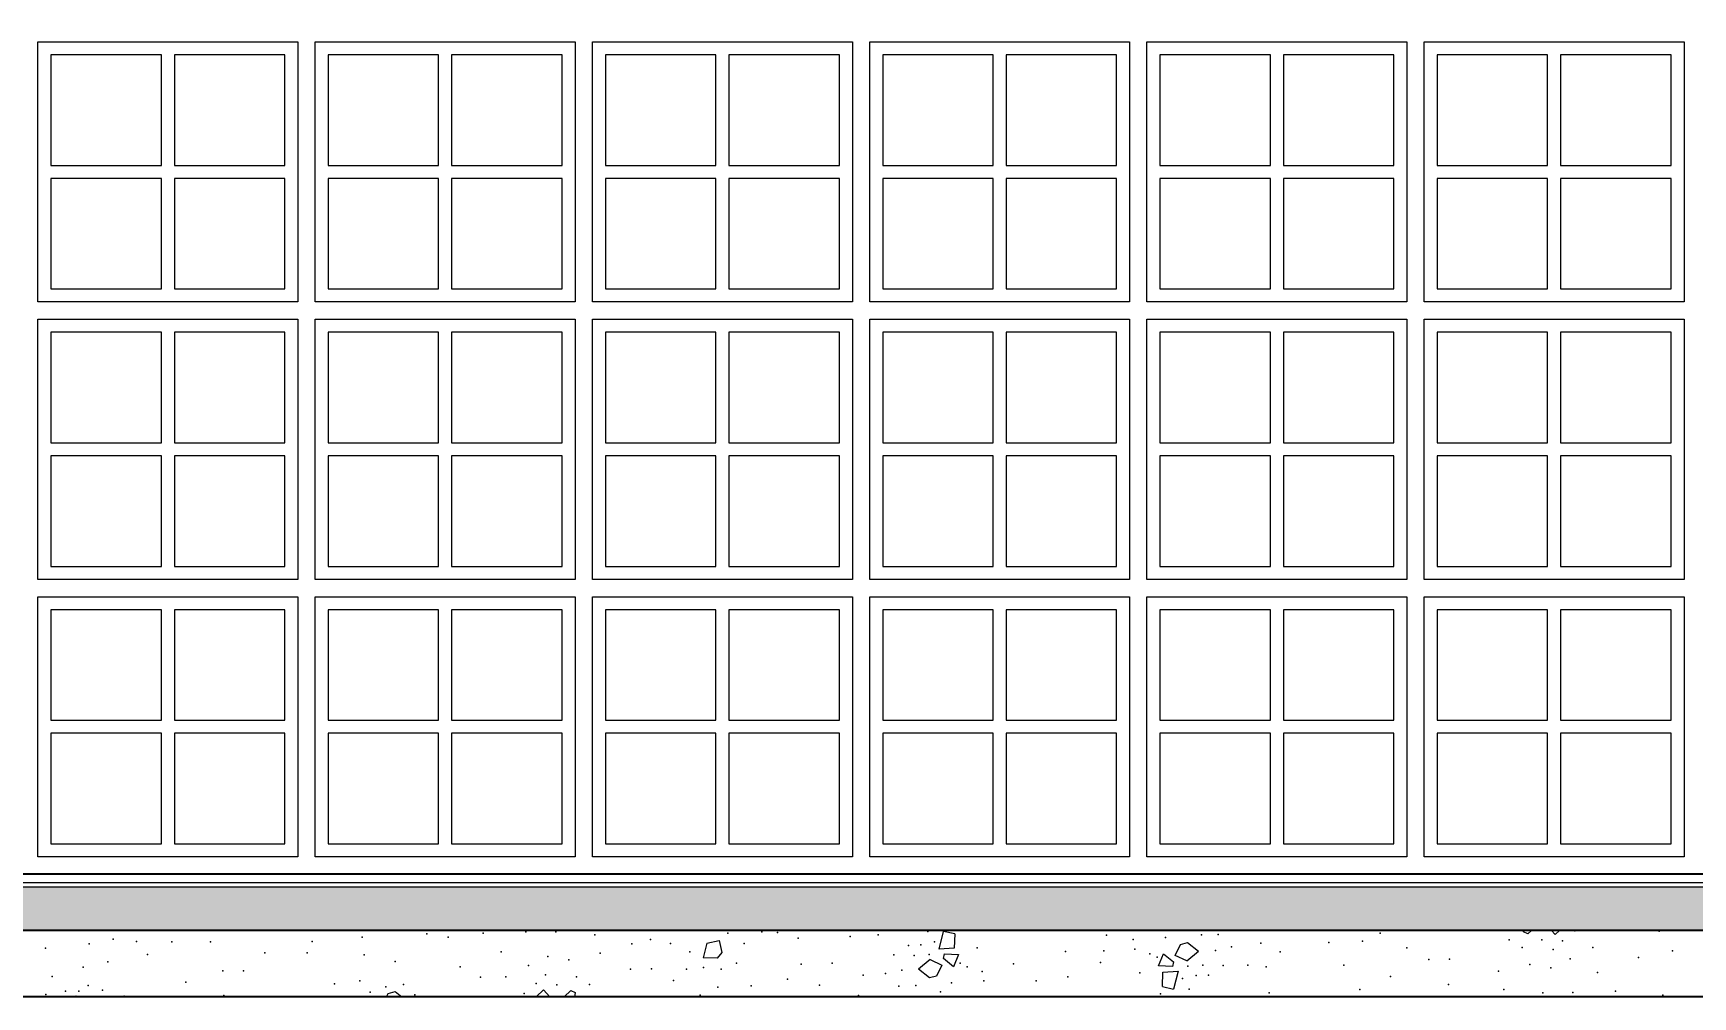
# Model space of a CAD drawing. Header units: metres. Extents: x -77 to 95, y 0 to 9.
# Drawn here: x -11.598 to -9.683, y -0.142 to 0.97 of the extents above; entities that cross this region are included whole.
import ezdxf

# ---------------------------------------------------------------- set-up
doc = ezdxf.new("R2010")
doc.units = ezdxf.units.M
doc.header["$MEASUREMENT"] = 0
doc.layers.add('COTAS EXECUTIVO.EXEC', color=7, linetype='Continuous')
doc.layers.add('LAJES.EST', color=7, linetype='Continuous')
doc.layers.add('COTAS EXECUTIVO.EXEC_Caneta_No__25', color=7, linetype='Continuous', lineweight=13, true_color=0x982312)
doc.layers.add('LAJES.EST_Caneta_No__95', color=7, linetype='Continuous', lineweight=0, true_color=0xaeaeae)
for name, color, linetype, lineweight in [('Janelas Archicad_Caneta_No__3', 7, 'Continuous', 25), ('Janelas Archicad_Caneta_No__43', 44, 'Continuous', 0), ('LAJES.EST_Caneta_No__241', 7, 'Continuous', 13), ('LAJES.EST_Caneta_No__3', 7, 'Continuous', 25)]:
    doc.layers.add(name, color=color, linetype=linetype, lineweight=lineweight)
doc.styles.add('ESTILO_GERADO_1', font='arial.ttf')
doc.dimstyles.new('ESTILO_GERADO__4', dxfattribs={"dimtxt": 0.1, "dimasz": 0.0475, "dimexe": 0.18, "dimexo": 0.576106, "dimgap": 0, "dimtad": 1, "dimzin": 0, "dimdsep": 46, "dimtxsty": 'ESTILO_GERADO_1', "dimblk": 'ARROWHEAD_11', "dimblk1": 'ARROWHEAD_11', "dimblk2": 'ARROWHEAD_11', "dimcen": 0.09, "dimclrd": 256, "dimclre": 256, "dimclrt": 256, "dimadec": 0, "dimazin": 0, "dimtfac": 1, "dimtdec": 4, "dimtmove": 0, "dimatfit": 3, "dimfxl": 0, "dimtolj": 1, "dimtzin": 0, "dimarcsym": 0})

# ---------------------------------------------------------------- blocks, each defined once
blk = doc.blocks.new('*X10', base_point=(-62.4632, 0))
at = {"layer": 'LAJES.EST_Caneta_No__241', "color": 7, "linetype": 'Continuous', "lineweight": 13}
for p, q in [((-10.8208, -0.0795), (-10.8063, -0.0765)), ((-10.8063, -0.0765), (-10.8035, -0.0904)), ((-10.5526, -0.0868), (-10.5476, -0.0662)), ((-10.5346, -0.069), (-10.5476, -0.0662)), ((-10.5346, -0.069), (-10.5352, -0.0856)), ((-9.8781, -0.0668), (-9.8778, -0.065)), ((-9.8731, -0.0688), (-9.8781, -0.0668)), ((-9.869, -0.065), (-9.8731, -0.0688)), ((-9.8414, -0.0696), (-9.8458, -0.065)), ((-9.8366, -0.065), (-9.8414, -0.0696)), ((-10.8208, -0.0795), (-10.8249, -0.0966)), ((-10.8035, -0.0904), (-10.8088, -0.097)), ((-10.5352, -0.0856), (-10.5526, -0.0868)), ((-10.5475, -0.0973), (-10.5462, -0.0921)), ((-10.5462, -0.0921), (-10.5303, -0.0928)), ((-10.5303, -0.0928), (-10.5359, -0.1069)), ((-10.2992, -0.1059), (-10.2935, -0.0919)), ((-10.2935, -0.0919), (-10.2819, -0.1014)), ((-10.2801, -0.0938), (-10.2739, -0.0811)), ((-10.2667, -0.1002), (-10.2801, -0.0938)), ((-10.2739, -0.0811), (-10.2657, -0.079)), ((-10.2667, -0.1002), (-10.2531, -0.089)), ((-10.2657, -0.079), (-10.2531, -0.089)), ((-10.8088, -0.097), (-10.8249, -0.0966)), ((-10.5628, -0.0986), (-10.5764, -0.1097)), ((-10.5637, -0.1197), (-10.5764, -0.1097)), ((-10.5628, -0.0986), (-10.5494, -0.1049)), ((-10.5494, -0.1049), (-10.5556, -0.1177)), ((-10.5359, -0.1069), (-10.5475, -0.0973)), ((-10.2833, -0.1067), (-10.2992, -0.1059)), ((-10.2949, -0.1297), (-10.2942, -0.1131)), ((-10.2942, -0.1131), (-10.2768, -0.112)), ((-10.2819, -0.1014), (-10.2833, -0.1067)), ((-10.2768, -0.112), (-10.2819, -0.1326)), ((-11.0175, -0.1415), (-11.0093, -0.1337)), ((-11.0093, -0.1337), (-11.0017, -0.1415)), ((-10.5556, -0.1177), (-10.5637, -0.1197)), ((-10.2949, -0.1297), (-10.2819, -0.1326)), ((-11.5498, -0.1415), (-11.5484, -0.1406)), ((-11.5484, -0.1406), (-11.5451, -0.1415)), ((-11.1904, -0.1415), (-11.1885, -0.1376)), ((-11.1885, -0.1376), (-11.1803, -0.1355)), ((-11.1803, -0.1355), (-11.1727, -0.1415)), ((-10.9853, -0.1415), (-10.9776, -0.1344)), ((-10.9776, -0.1344), (-10.9726, -0.1365)), ((-10.9726, -0.1365), (-10.9735, -0.1415))]:
    blk.add_line(p, q, dxfattribs=at)
for p in [(-11.506, -0.075), (-11.2186, -0.0727), (-11.1437, -0.0689), (-11.1193, -0.0726), (-11.0789, -0.0681), (-11.0297, -0.0666), (-10.9948, -0.0665), (-10.95, -0.0699), (-10.8858, -0.0756), (-10.7963, -0.0681), (-10.7572, -0.0668), (-10.7391, -0.0674), (-10.7151, -0.074), (-10.6551, -0.0719), (-10.6229, -0.0702), (-10.5654, -0.0661), (-10.3593, -0.0706), (-10.3286, -0.0755), (-10.2914, -0.0733), (-10.2499, -0.0702), (-10.2306, -0.0697), (-10.0436, -0.0683), (-9.8948, -0.076), (-9.8571, -0.0757), (-9.819, -0.0656), (-9.7214, -0.066), (-11.5841, -0.0853), (-11.5336, -0.0803), (-11.4791, -0.0779), (-11.4661, -0.0928), (-11.438, -0.0783), (-11.3935, -0.0783), (-11.3309, -0.0909), (-11.2821, -0.0909), (-11.2761, -0.0776), (-11.216, -0.0932), (-11.0581, -0.0897), (-11.0041, -0.0952), (-10.9436, -0.0914), (-10.9072, -0.0803), (-10.8624, -0.0801), (-10.8403, -0.0898), (-10.7774, -0.0802), (-10.6047, -0.0932), (-10.588, -0.0823), (-10.5815, -0.0939), (-10.5735, -0.0816), (-10.5639, -0.0926), (-10.558, -0.0783), (-10.5087, -0.0849), (-10.4067, -0.0892), (-10.3624, -0.0884), (-10.3267, -0.0865), (-10.3092, -0.0919), (-10.2337, -0.088), (-10.2151, -0.0841), (-10.1813, -0.0797), (-10.159, -0.0897), (-10.1027, -0.079), (-10.0639, -0.0775), (-10.0128, -0.0851), (-9.8795, -0.0845), (-9.8437, -0.0871), (-9.8331, -0.0771), (-9.7979, -0.0847), (-9.7063, -0.0884), (-11.5403, -0.1075), (-11.512, -0.1014), (-11.3792, -0.1117), (-11.3554, -0.1116), (-11.1803, -0.101), (-11.1055, -0.107), (-11.0263, -0.1056), (-10.9798, -0.099), (-10.9087, -0.1095), (-10.8845, -0.1093), (-10.844, -0.1098), (-10.8244, -0.1078), (-10.804, -0.1097), (-10.7865, -0.1028), (-10.7118, -0.1038), (-10.6759, -0.1029), (-10.6143, -0.1147), (-10.5957, -0.1107), (-10.5284, -0.1029), (-10.5203, -0.1068), (-10.5027, -0.1122), (-10.4669, -0.1037), (-10.3664, -0.1021), (-10.3208, -0.1138), (-10.301, -0.0959), (-10.2656, -0.1062), (-10.248, -0.1049), (-10.2247, -0.1056), (-10.1962, -0.1049), (-10.1749, -0.1071), (-10.0856, -0.105), (-9.9875, -0.0985), (-9.9633, -0.0983), (-9.9071, -0.1118), (-9.8709, -0.1043), (-9.8466, -0.108), (-9.8244, -0.0976), (-9.7926, -0.1136), (-9.7452, -0.0962), (-11.5762, -0.118), (-11.5346, -0.1285), (-11.518, -0.1339), (-11.4219, -0.1248), (-11.2504, -0.1265), (-11.2211, -0.1231), (-11.1911, -0.1301), (-11.1706, -0.1274), (-11.0819, -0.1191), (-11.0527, -0.1186), (-11.0176, -0.1262), (-11.007, -0.1161), (-10.9936, -0.1276), (-10.9712, -0.1187), (-10.9559, -0.1272), (-10.8592, -0.1227), (-10.8081, -0.1303), (-10.7694, -0.1288), (-10.7277, -0.1213), (-10.6907, -0.1281), (-10.6404, -0.1167), (-10.5989, -0.1291), (-10.5795, -0.1285), (-10.5381, -0.1255), (-10.5009, -0.1232), (-10.4407, -0.123), (-10.4039, -0.1186), (-10.2715, -0.1204), (-10.264, -0.1326), (-10.2559, -0.1171), (-10.2415, -0.1165), (-10.067, -0.133), (-10.0317, -0.118), (-9.9648, -0.1274), (-9.9006, -0.1333), (-11.5836, -0.1389), (-11.5609, -0.1349), (-11.5454, -0.1349), (-11.4931, -0.1409), (-11.378, -0.14), (-11.2093, -0.1364), (-11.1575, -0.1392), (-11.0316, -0.1376), (-10.8284, -0.1395), (-10.6457, -0.14), (-10.5751, -0.1411), (-10.551, -0.136), (-10.297, -0.138), (-10.2849, -0.1411), (-10.1716, -0.137), (-9.8559, -0.1368), (-9.821, -0.1367), (-9.7718, -0.1352), (-9.7173, -0.1397)]:
    blk.add_point(p, dxfattribs=at)
blk = doc.blocks.new('*D12', base_point=(-62.4632, 0))
at = {"layer": 'COTAS EXECUTIVO.EXEC_Caneta_No__25', "linetype": 'Continuous', "lineweight": 13, "true_color": 0x982312}
for points in [[(-1.472, 3.25), (-1.4711, 3.2452), (-1.4684, 3.2412), (-1.4643, 3.2385), (-1.4595, 3.2375), (-1.4547, 3.2385), (-1.4507, 3.2412), (-1.448, 3.2452), (-1.447, 3.25), (-1.448, 3.2548), (-1.4507, 3.2588), (-1.4547, 3.2615), (-1.4595, 3.2625), (-1.4643, 3.2615), (-1.4684, 3.2588), (-1.4711, 3.2548)], [(-1.472, -0.015), (-1.4711, -0.0198), (-1.4684, -0.0238), (-1.4643, -0.0265), (-1.4595, -0.0275), (-1.4547, -0.0265), (-1.4507, -0.0238), (-1.448, -0.0198), (-1.447, -0.015), (-1.448, -0.0102), (-1.4507, -0.0062), (-1.4547, -0.0035), (-1.4595, -0.0025), (-1.4643, -0.0035), (-1.4684, -0.0062), (-1.4711, -0.0102)]]:
    blk.add_hatch(color=24, dxfattribs=at).paths.add_polyline_path(points)
at = {"layer": 'COTAS EXECUTIVO.EXEC_Caneta_No__25', "color": 24, "linetype": 'Continuous', "lineweight": 13, "true_color": 0x982312}
for p, q in [((-1.472, 3.25), (-2.0356, 3.25)), ((-1.4595, -0.0025), (-1.4595, 3.2375)), ((-1.4126, 3.25), (-1.447, 3.25)), ((-1.472, -0.015), (-2.0356, -0.015)), ((-1.4126, -0.015), (-1.447, -0.015)), ((-1.4595, -0.04), (-1.4595, -0.0275))]:
    blk.add_line(p, q, dxfattribs=at)
for centre in [(-1.4595, 3.25), (-1.4595, -0.015)]:
    blk.add_circle(centre, 0.0125, dxfattribs=at)
at = {"layer": 'COTAS EXECUTIVO.EXEC_Caneta_No__25', "color": 24, "lineweight": 13, "true_color": 0x982312, "insert": (-1.4795, 1.484), "char_height": 0.1, "attachment_point": 7, "rotation": 90, "style": 'ESTILO_GERADO_1'}
blk.add_mtext('\\A1;{\\pql;\\fArial|b0|i0|c0|p0;\\W1.000000;3,26}', dxfattribs=at)
blk = doc.blocks.new('ARROWHEAD_11')
at = {"color": 0, "linetype": 'Continuous', "lineweight": 0}
blk.add_line((0, 0), (-1, 0), dxfattribs=at)
at = {"color": 0, "linetype": 'Continuous', "lineweight": 0, "const_width": 0.25, "flags": 128}
blk.add_lwpolyline([(-0.125, 0, 1), (0.125, 0, 1)], format="xyb", close=True, dxfattribs=at)

msp = doc.modelspace()

# ---------------------------------------------------------------- hatches: boundary and pattern name
at = {"layer": 'LAJES.EST_Caneta_No__95', "linetype": 'Continuous', "lineweight": 0, "true_color": 0xaeaeae}
msp.add_hatch(color=253, dxfattribs=at).paths.add_polyline_path([(-28.3633, -0.015), (-28.3633, -0.065), (4.6383, -0.065), (4.6383, -0.015)])

# ---------------------------------------------------------------- linework, layer by layer
at = {"layer": 'Janelas Archicad_Caneta_No__3', "color": 7, "linetype": 'Continuous', "lineweight": 25}
msp.add_line((-2.3127, 0), (-15.1327, 0), dxfattribs=at)
at = {"layer": 'Janelas Archicad_Caneta_No__43', "color": 44, "linetype": 'Continuous', "lineweight": 0}
for p, q in [((-11.5927, 0.66), (-11.5927, 0.96)), ((-11.5927, 0.96), (-11.2927, 0.96)), ((-11.2927, 0.96), (-11.2927, 0.66)), ((-11.2727, 0.66), (-11.2727, 0.96)), ((-11.2727, 0.96), (-10.9727, 0.96)), ((-10.9727, 0.96), (-10.9727, 0.66)), ((-10.9527, 0.66), (-10.9527, 0.96)), ((-10.9527, 0.96), (-10.6527, 0.96)), ((-10.6527, 0.96), (-10.6527, 0.66)), ((-10.6327, 0.66), (-10.6327, 0.96)), ((-10.6327, 0.96), (-10.3327, 0.96)), ((-10.3327, 0.96), (-10.3327, 0.66)), ((-10.3127, 0.66), (-10.3127, 0.96)), ((-10.3127, 0.96), (-10.0127, 0.96)), ((-10.0127, 0.96), (-10.0127, 0.66)), ((-9.9927, 0.66), (-9.9927, 0.96)), ((-9.9927, 0.96), (-9.6927, 0.96)), ((-9.6927, 0.96), (-9.6927, 0.66)), ((-11.4502, 0.945), (-11.5777, 0.945)), ((-11.5777, 0.945), (-11.5777, 0.8175)), ((-11.4502, 0.8175), (-11.4502, 0.945)), ((-11.3077, 0.945), (-11.4352, 0.945)), ((-11.4352, 0.945), (-11.4352, 0.8175)), ((-11.3077, 0.8175), (-11.3077, 0.945)), ((-11.1302, 0.945), (-11.2577, 0.945)), ((-11.2577, 0.945), (-11.2577, 0.8175)), ((-11.1302, 0.8175), (-11.1302, 0.945)), ((-10.9877, 0.945), (-11.1152, 0.945)), ((-11.1152, 0.945), (-11.1152, 0.8175)), ((-10.9877, 0.8175), (-10.9877, 0.945)), ((-10.8102, 0.945), (-10.9377, 0.945)), ((-10.9377, 0.945), (-10.9377, 0.8175)), ((-10.8102, 0.8175), (-10.8102, 0.945)), ((-10.6677, 0.945), (-10.7952, 0.945)), ((-10.7952, 0.945), (-10.7952, 0.8175)), ((-10.6677, 0.8175), (-10.6677, 0.945)), ((-10.4902, 0.945), (-10.6177, 0.945)), ((-10.6177, 0.945), (-10.6177, 0.8175)), ((-10.4902, 0.8175), (-10.4902, 0.945)), ((-10.3477, 0.945), (-10.4752, 0.945)), ((-10.4752, 0.945), (-10.4752, 0.8175)), ((-10.3477, 0.8175), (-10.3477, 0.945)), ((-10.1702, 0.945), (-10.2977, 0.945)), ((-10.2977, 0.945), (-10.2977, 0.8175)), ((-10.1702, 0.8175), (-10.1702, 0.945)), ((-10.0277, 0.945), (-10.1552, 0.945)), ((-10.1552, 0.945), (-10.1552, 0.8175)), ((-10.0277, 0.8175), (-10.0277, 0.945)), ((-9.8502, 0.945), (-9.9777, 0.945)), ((-9.9777, 0.945), (-9.9777, 0.8175)), ((-9.8502, 0.8175), (-9.8502, 0.945)), ((-9.7077, 0.945), (-9.8352, 0.945)), ((-9.8352, 0.945), (-9.8352, 0.8175)), ((-9.7077, 0.8175), (-9.7077, 0.945)), ((-11.5777, 0.8175), (-11.4502, 0.8175)), ((-11.4352, 0.8175), (-11.3077, 0.8175)), ((-11.2577, 0.8175), (-11.1302, 0.8175)), ((-11.1152, 0.8175), (-10.9877, 0.8175)), ((-10.9377, 0.8175), (-10.8102, 0.8175)), ((-10.7952, 0.8175), (-10.6677, 0.8175)), ((-10.6177, 0.8175), (-10.4902, 0.8175)), ((-10.4752, 0.8175), (-10.3477, 0.8175)), ((-10.2977, 0.8175), (-10.1702, 0.8175)), ((-10.1552, 0.8175), (-10.0277, 0.8175)), ((-9.9777, 0.8175), (-9.8502, 0.8175)), ((-9.8352, 0.8175), (-9.7077, 0.8175)), ((-11.4502, 0.8025), (-11.5777, 0.8025)), ((-11.5777, 0.8025), (-11.5777, 0.675)), ((-11.4502, 0.675), (-11.4502, 0.8025)), ((-11.3077, 0.8025), (-11.4352, 0.8025)), ((-11.4352, 0.8025), (-11.4352, 0.675)), ((-11.3077, 0.675), (-11.3077, 0.8025)), ((-11.1302, 0.8025), (-11.2577, 0.8025)), ((-11.2577, 0.8025), (-11.2577, 0.675)), ((-11.1302, 0.675), (-11.1302, 0.8025)), ((-10.9877, 0.8025), (-11.1152, 0.8025)), ((-11.1152, 0.8025), (-11.1152, 0.675)), ((-10.9877, 0.675), (-10.9877, 0.8025)), ((-10.8102, 0.8025), (-10.9377, 0.8025)), ((-10.9377, 0.8025), (-10.9377, 0.675)), ((-10.8102, 0.675), (-10.8102, 0.8025)), ((-10.6677, 0.8025), (-10.7952, 0.8025)), ((-10.7952, 0.8025), (-10.7952, 0.675)), ((-10.6677, 0.675), (-10.6677, 0.8025)), ((-10.4902, 0.8025), (-10.6177, 0.8025)), ((-10.6177, 0.8025), (-10.6177, 0.675)), ((-10.4902, 0.675), (-10.4902, 0.8025)), ((-10.3477, 0.8025), (-10.4752, 0.8025)), ((-10.4752, 0.8025), (-10.4752, 0.675)), ((-10.3477, 0.675), (-10.3477, 0.8025)), ((-10.1702, 0.8025), (-10.2977, 0.8025)), ((-10.2977, 0.8025), (-10.2977, 0.675)), ((-10.1702, 0.675), (-10.1702, 0.8025)), ((-10.0277, 0.8025), (-10.1552, 0.8025)), ((-10.1552, 0.8025), (-10.1552, 0.675)), ((-10.0277, 0.675), (-10.0277, 0.8025)), ((-9.8502, 0.8025), (-9.9777, 0.8025)), ((-9.9777, 0.8025), (-9.9777, 0.675)), ((-9.8502, 0.675), (-9.8502, 0.8025)), ((-9.7077, 0.8025), (-9.8352, 0.8025)), ((-9.8352, 0.8025), (-9.8352, 0.675)), ((-9.7077, 0.675), (-9.7077, 0.8025)), ((-11.5777, 0.675), (-11.4502, 0.675)), ((-11.4352, 0.675), (-11.3077, 0.675)), ((-11.2577, 0.675), (-11.1302, 0.675)), ((-11.1152, 0.675), (-10.9877, 0.675)), ((-10.9377, 0.675), (-10.8102, 0.675)), ((-10.7952, 0.675), (-10.6677, 0.675)), ((-10.6177, 0.675), (-10.4902, 0.675)), ((-10.4752, 0.675), (-10.3477, 0.675)), ((-10.2977, 0.675), (-10.1702, 0.675)), ((-10.1552, 0.675), (-10.0277, 0.675)), ((-9.9777, 0.675), (-9.8502, 0.675)), ((-9.8352, 0.675), (-9.7077, 0.675)), ((-11.2927, 0.66), (-11.5927, 0.66)), ((-10.9727, 0.66), (-11.2727, 0.66)), ((-10.6527, 0.66), (-10.9527, 0.66)), ((-10.3327, 0.66), (-10.6327, 0.66)), ((-10.0127, 0.66), (-10.3127, 0.66)), ((-9.6927, 0.66), (-9.9927, 0.66)), ((-11.5927, 0.34), (-11.5927, 0.64)), ((-11.5927, 0.64), (-11.2927, 0.64)), ((-11.2927, 0.64), (-11.2927, 0.34)), ((-11.2727, 0.34), (-11.2727, 0.64)), ((-11.2727, 0.64), (-10.9727, 0.64)), ((-10.9727, 0.64), (-10.9727, 0.34)), ((-10.9527, 0.34), (-10.9527, 0.64)), ((-10.9527, 0.64), (-10.6527, 0.64)), ((-10.6527, 0.64), (-10.6527, 0.34)), ((-10.6327, 0.34), (-10.6327, 0.64)), ((-10.6327, 0.64), (-10.3327, 0.64)), ((-10.3327, 0.64), (-10.3327, 0.34)), ((-10.3127, 0.34), (-10.3127, 0.64)), ((-10.3127, 0.64), (-10.0127, 0.64)), ((-10.0127, 0.64), (-10.0127, 0.34)), ((-9.9927, 0.34), (-9.9927, 0.64)), ((-9.9927, 0.64), (-9.6927, 0.64)), ((-9.6927, 0.64), (-9.6927, 0.34)), ((-11.4502, 0.625), (-11.5777, 0.625)), ((-11.5777, 0.625), (-11.5777, 0.4975)), ((-11.4502, 0.4975), (-11.4502, 0.625)), ((-11.3077, 0.625), (-11.4352, 0.625)), ((-11.4352, 0.625), (-11.4352, 0.4975)), ((-11.3077, 0.4975), (-11.3077, 0.625)), ((-11.1302, 0.625), (-11.2577, 0.625)), ((-11.2577, 0.625), (-11.2577, 0.4975)), ((-11.1302, 0.4975), (-11.1302, 0.625)), ((-10.9877, 0.625), (-11.1152, 0.625)), ((-11.1152, 0.625), (-11.1152, 0.4975)), ((-10.9877, 0.4975), (-10.9877, 0.625)), ((-10.8102, 0.625), (-10.9377, 0.625)), ((-10.9377, 0.625), (-10.9377, 0.4975)), ((-10.8102, 0.4975), (-10.8102, 0.625)), ((-10.6677, 0.625), (-10.7952, 0.625)), ((-10.7952, 0.625), (-10.7952, 0.4975)), ((-10.6677, 0.4975), (-10.6677, 0.625)), ((-10.4902, 0.625), (-10.6177, 0.625)), ((-10.6177, 0.625), (-10.6177, 0.4975)), ((-10.4902, 0.4975), (-10.4902, 0.625)), ((-10.3477, 0.625), (-10.4752, 0.625)), ((-10.4752, 0.625), (-10.4752, 0.4975)), ((-10.3477, 0.4975), (-10.3477, 0.625)), ((-10.1702, 0.625), (-10.2977, 0.625)), ((-10.2977, 0.625), (-10.2977, 0.4975)), ((-10.1702, 0.4975), (-10.1702, 0.625)), ((-10.0277, 0.625), (-10.1552, 0.625)), ((-10.1552, 0.625), (-10.1552, 0.4975)), ((-10.0277, 0.4975), (-10.0277, 0.625)), ((-9.8502, 0.625), (-9.9777, 0.625)), ((-9.9777, 0.625), (-9.9777, 0.4975)), ((-9.8502, 0.4975), (-9.8502, 0.625)), ((-9.7077, 0.625), (-9.8352, 0.625)), ((-9.8352, 0.625), (-9.8352, 0.4975)), ((-9.7077, 0.4975), (-9.7077, 0.625)), ((-11.5777, 0.4975), (-11.4502, 0.4975)), ((-11.4502, 0.4825), (-11.5777, 0.4825)), ((-11.5777, 0.4825), (-11.5777, 0.355)), ((-11.4502, 0.355), (-11.4502, 0.4825)), ((-11.4352, 0.4975), (-11.3077, 0.4975)), ((-11.3077, 0.4825), (-11.4352, 0.4825)), ((-11.4352, 0.4825), (-11.4352, 0.355)), ((-11.3077, 0.355), (-11.3077, 0.4825)), ((-11.2577, 0.4975), (-11.1302, 0.4975)), ((-11.1302, 0.4825), (-11.2577, 0.4825)), ((-11.2577, 0.4825), (-11.2577, 0.355)), ((-11.1302, 0.355), (-11.1302, 0.4825)), ((-11.1152, 0.4975), (-10.9877, 0.4975)), ((-10.9877, 0.4825), (-11.1152, 0.4825)), ((-11.1152, 0.4825), (-11.1152, 0.355)), ((-10.9877, 0.355), (-10.9877, 0.4825)), ((-10.9377, 0.4975), (-10.8102, 0.4975)), ((-10.8102, 0.4825), (-10.9377, 0.4825)), ((-10.9377, 0.4825), (-10.9377, 0.355)), ((-10.8102, 0.355), (-10.8102, 0.4825)), ((-10.7952, 0.4975), (-10.6677, 0.4975)), ((-10.6677, 0.4825), (-10.7952, 0.4825)), ((-10.7952, 0.4825), (-10.7952, 0.355)), ((-10.6677, 0.355), (-10.6677, 0.4825)), ((-10.6177, 0.4975), (-10.4902, 0.4975)), ((-10.4902, 0.4825), (-10.6177, 0.4825)), ((-10.6177, 0.4825), (-10.6177, 0.355)), ((-10.4902, 0.355), (-10.4902, 0.4825)), ((-10.4752, 0.4975), (-10.3477, 0.4975)), ((-10.3477, 0.4825), (-10.4752, 0.4825)), ((-10.4752, 0.4825), (-10.4752, 0.355)), ((-10.3477, 0.355), (-10.3477, 0.4825)), ((-10.2977, 0.4975), (-10.1702, 0.4975)), ((-10.1702, 0.4825), (-10.2977, 0.4825)), ((-10.2977, 0.4825), (-10.2977, 0.355)), ((-10.1702, 0.355), (-10.1702, 0.4825)), ((-10.1552, 0.4975), (-10.0277, 0.4975)), ((-10.0277, 0.4825), (-10.1552, 0.4825)), ((-10.1552, 0.4825), (-10.1552, 0.355)), ((-10.0277, 0.355), (-10.0277, 0.4825)), ((-9.9777, 0.4975), (-9.8502, 0.4975)), ((-9.8502, 0.4825), (-9.9777, 0.4825)), ((-9.9777, 0.4825), (-9.9777, 0.355)), ((-9.8502, 0.355), (-9.8502, 0.4825)), ((-9.8352, 0.4975), (-9.7077, 0.4975)), ((-9.7077, 0.4825), (-9.8352, 0.4825)), ((-9.8352, 0.4825), (-9.8352, 0.355)), ((-9.7077, 0.355), (-9.7077, 0.4825)), ((-11.5777, 0.355), (-11.4502, 0.355)), ((-11.4352, 0.355), (-11.3077, 0.355)), ((-11.2577, 0.355), (-11.1302, 0.355)), ((-11.1152, 0.355), (-10.9877, 0.355)), ((-10.9377, 0.355), (-10.8102, 0.355)), ((-10.7952, 0.355), (-10.6677, 0.355)), ((-10.6177, 0.355), (-10.4902, 0.355)), ((-10.4752, 0.355), (-10.3477, 0.355)), ((-10.2977, 0.355), (-10.1702, 0.355)), ((-10.1552, 0.355), (-10.0277, 0.355)), ((-9.9777, 0.355), (-9.8502, 0.355)), ((-9.8352, 0.355), (-9.7077, 0.355)), ((-11.2927, 0.34), (-11.5927, 0.34)), ((-10.9727, 0.34), (-11.2727, 0.34)), ((-10.6527, 0.34), (-10.9527, 0.34)), ((-10.3327, 0.34), (-10.6327, 0.34)), ((-10.0127, 0.34), (-10.3127, 0.34)), ((-9.6927, 0.34), (-9.9927, 0.34)), ((-11.5927, 0.02), (-11.5927, 0.32)), ((-11.5927, 0.32), (-11.2927, 0.32)), ((-11.2927, 0.32), (-11.2927, 0.02)), ((-11.2727, 0.02), (-11.2727, 0.32)), ((-11.2727, 0.32), (-10.9727, 0.32)), ((-10.9727, 0.32), (-10.9727, 0.02)), ((-10.9527, 0.02), (-10.9527, 0.32)), ((-10.9527, 0.32), (-10.6527, 0.32)), ((-10.6527, 0.32), (-10.6527, 0.02)), ((-10.6327, 0.02), (-10.6327, 0.32)), ((-10.6327, 0.32), (-10.3327, 0.32)), ((-10.3327, 0.32), (-10.3327, 0.02)), ((-10.3127, 0.02), (-10.3127, 0.32)), ((-10.3127, 0.32), (-10.0127, 0.32)), ((-10.0127, 0.32), (-10.0127, 0.02)), ((-9.9927, 0.02), (-9.9927, 0.32)), ((-9.9927, 0.32), (-9.6927, 0.32)), ((-9.6927, 0.32), (-9.6927, 0.02)), ((-11.4502, 0.305), (-11.5777, 0.305)), ((-11.5777, 0.305), (-11.5777, 0.1775)), ((-11.4502, 0.1775), (-11.4502, 0.305)), ((-11.3077, 0.305), (-11.4352, 0.305)), ((-11.4352, 0.305), (-11.4352, 0.1775)), ((-11.3077, 0.1775), (-11.3077, 0.305)), ((-11.1302, 0.305), (-11.2577, 0.305)), ((-11.2577, 0.305), (-11.2577, 0.1775)), ((-11.1302, 0.1775), (-11.1302, 0.305)), ((-10.9877, 0.305), (-11.1152, 0.305)), ((-11.1152, 0.305), (-11.1152, 0.1775)), ((-10.9877, 0.1775), (-10.9877, 0.305)), ((-10.8102, 0.305), (-10.9377, 0.305)), ((-10.9377, 0.305), (-10.9377, 0.1775)), ((-10.8102, 0.1775), (-10.8102, 0.305)), ((-10.6677, 0.305), (-10.7952, 0.305)), ((-10.7952, 0.305), (-10.7952, 0.1775)), ((-10.6677, 0.1775), (-10.6677, 0.305)), ((-10.4902, 0.305), (-10.6177, 0.305)), ((-10.6177, 0.305), (-10.6177, 0.1775)), ((-10.4902, 0.1775), (-10.4902, 0.305)), ((-10.3477, 0.305), (-10.4752, 0.305)), ((-10.4752, 0.305), (-10.4752, 0.1775)), ((-10.3477, 0.1775), (-10.3477, 0.305)), ((-10.1702, 0.305), (-10.2977, 0.305)), ((-10.2977, 0.305), (-10.2977, 0.1775)), ((-10.1702, 0.1775), (-10.1702, 0.305)), ((-10.0277, 0.305), (-10.1552, 0.305)), ((-10.1552, 0.305), (-10.1552, 0.1775)), ((-10.0277, 0.1775), (-10.0277, 0.305)), ((-9.8502, 0.305), (-9.9777, 0.305)), ((-9.9777, 0.305), (-9.9777, 0.1775)), ((-9.8502, 0.1775), (-9.8502, 0.305)), ((-9.7077, 0.305), (-9.8352, 0.305)), ((-9.8352, 0.305), (-9.8352, 0.1775)), ((-9.7077, 0.1775), (-9.7077, 0.305)), ((-11.5777, 0.1775), (-11.4502, 0.1775)), ((-11.4352, 0.1775), (-11.3077, 0.1775)), ((-11.2577, 0.1775), (-11.1302, 0.1775)), ((-11.1152, 0.1775), (-10.9877, 0.1775)), ((-10.9377, 0.1775), (-10.8102, 0.1775)), ((-10.7952, 0.1775), (-10.6677, 0.1775)), ((-10.6177, 0.1775), (-10.4902, 0.1775)), ((-10.4752, 0.1775), (-10.3477, 0.1775)), ((-10.2977, 0.1775), (-10.1702, 0.1775)), ((-10.1552, 0.1775), (-10.0277, 0.1775)), ((-9.9777, 0.1775), (-9.8502, 0.1775)), ((-9.8352, 0.1775), (-9.7077, 0.1775)), ((-11.4502, 0.1625), (-11.5777, 0.1625)), ((-11.5777, 0.1625), (-11.5777, 0.035)), ((-11.4502, 0.035), (-11.4502, 0.1625)), ((-11.3077, 0.1625), (-11.4352, 0.1625)), ((-11.4352, 0.1625), (-11.4352, 0.035)), ((-11.3077, 0.035), (-11.3077, 0.1625)), ((-11.1302, 0.1625), (-11.2577, 0.1625)), ((-11.2577, 0.1625), (-11.2577, 0.035)), ((-11.1302, 0.035), (-11.1302, 0.1625)), ((-10.9877, 0.1625), (-11.1152, 0.1625)), ((-11.1152, 0.1625), (-11.1152, 0.035)), ((-10.9877, 0.035), (-10.9877, 0.1625)), ((-10.8102, 0.1625), (-10.9377, 0.1625)), ((-10.9377, 0.1625), (-10.9377, 0.035)), ((-10.8102, 0.035), (-10.8102, 0.1625)), ((-10.6677, 0.1625), (-10.7952, 0.1625)), ((-10.7952, 0.1625), (-10.7952, 0.035)), ((-10.6677, 0.035), (-10.6677, 0.1625)), ((-10.4902, 0.1625), (-10.6177, 0.1625)), ((-10.6177, 0.1625), (-10.6177, 0.035)), ((-10.4902, 0.035), (-10.4902, 0.1625)), ((-10.3477, 0.1625), (-10.4752, 0.1625)), ((-10.4752, 0.1625), (-10.4752, 0.035)), ((-10.3477, 0.035), (-10.3477, 0.1625)), ((-10.1702, 0.1625), (-10.2977, 0.1625)), ((-10.2977, 0.1625), (-10.2977, 0.035)), ((-10.1702, 0.035), (-10.1702, 0.1625)), ((-10.0277, 0.1625), (-10.1552, 0.1625)), ((-10.1552, 0.1625), (-10.1552, 0.035)), ((-10.0277, 0.035), (-10.0277, 0.1625)), ((-9.8502, 0.1625), (-9.9777, 0.1625)), ((-9.9777, 0.1625), (-9.9777, 0.035)), ((-9.8502, 0.035), (-9.8502, 0.1625)), ((-9.7077, 0.1625), (-9.8352, 0.1625)), ((-9.8352, 0.1625), (-9.8352, 0.035)), ((-9.7077, 0.035), (-9.7077, 0.1625)), ((-11.2927, 0.02), (-11.5927, 0.02)), ((-11.5777, 0.035), (-11.4502, 0.035)), ((-11.4352, 0.035), (-11.3077, 0.035)), ((-10.9727, 0.02), (-11.2727, 0.02)), ((-11.2577, 0.035), (-11.1302, 0.035)), ((-11.1152, 0.035), (-10.9877, 0.035)), ((-10.6527, 0.02), (-10.9527, 0.02)), ((-10.9377, 0.035), (-10.8102, 0.035)), ((-10.7952, 0.035), (-10.6677, 0.035)), ((-10.3327, 0.02), (-10.6327, 0.02)), ((-10.6177, 0.035), (-10.4902, 0.035)), ((-10.4752, 0.035), (-10.3477, 0.035)), ((-10.0127, 0.02), (-10.3127, 0.02)), ((-10.2977, 0.035), (-10.1702, 0.035)), ((-10.1552, 0.035), (-10.0277, 0.035)), ((-9.6927, 0.02), (-9.9927, 0.02)), ((-9.9777, 0.035), (-9.8502, 0.035)), ((-9.8352, 0.035), (-9.7077, 0.035))]:
    msp.add_line(p, q, dxfattribs=at)
at = {"layer": 'LAJES.EST_Caneta_No__241', "color": 7, "linetype": 'Continuous', "lineweight": 13}
for p, q in [((4.6383, -0.015), (-28.3633, -0.015)), ((-2.1627, -0.01), (-15.3631, -0.01))]:
    msp.add_line(p, q, dxfattribs=at)
at = {"layer": 'LAJES.EST_Caneta_No__3', "color": 7, "linetype": 'Continuous', "lineweight": 25}
for p, q in [((4.6383, -0.065), (-28.3633, -0.065)), ((4.6383, -0.1415), (-28.3633, -0.1415))]:
    msp.add_line(p, q, dxfattribs=at)

# ---------------------------------------------------------------- block references
at = {"layer": 'LAJES.EST', "lineweight": 0}
msp.add_blockref('*X10', (-62.4632, 0), dxfattribs=at)

# ---------------------------------------------------------------- dimensions: what is measured, and where the dimension line sits
at = {"layer": 'COTAS EXECUTIVO.EXEC', "color": 24, "linetype": 'Continuous', "lineweight": 13, "true_color": 0x982312}
dim = msp.add_linear_dim(base=(-1.4595136245, 3.249999991), p1=(-14.7616731409, -0.0150000072), p2=(-2.1626731337, 3.249999991), angle=90, dimstyle='ESTILO_GERADO__4', dxfattribs=at)
dim.commit()
dim.dimension.update_dxf_attribs({"geometry": '*D12', "text_midpoint": (-1.5295136248, 1.6134980066), "dimtype": 160, "text_rotation": 90})

doc.saveas('drawing.dxf')
